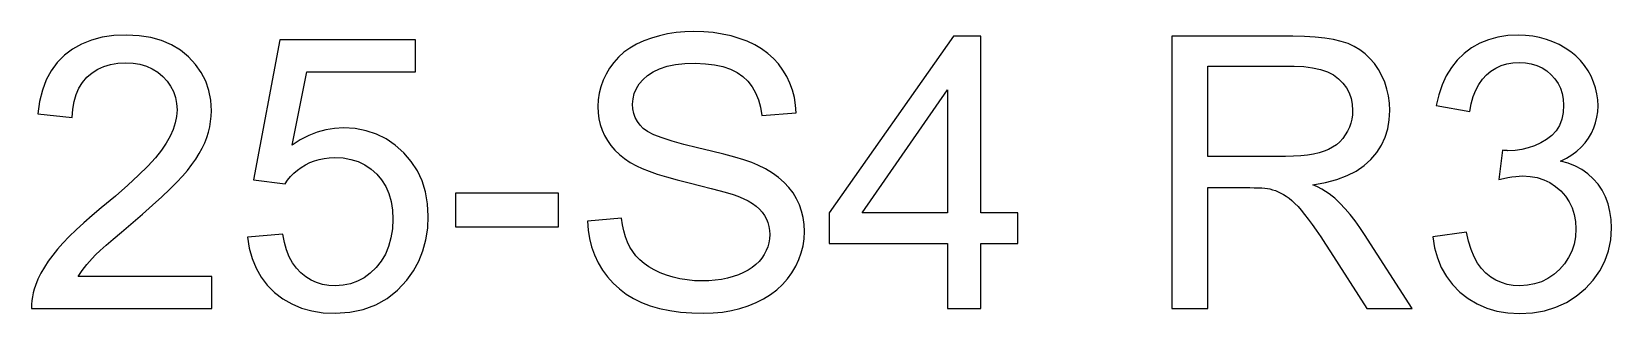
# Model space of a CAD drawing. Header units: millimetres. Extents: x -7 to 7, y 61 to 333.
# Drawn here: x -6.16 to 6.16, y 331 to 333.2 of the extents above.
import ezdxf

# ---------------------------------------------------------------- set-up
doc = ezdxf.new("R2010")
doc.units = ezdxf.units.MM
doc.layers.add('MARK_GLYPH', color=7, linetype='Continuous')

msp = doc.modelspace()

# ---------------------------------------------------------------- linework, layer by layer
at = {"layer": 'MARK_GLYPH'}
for points in [[(-4.756456, 331.037595), (-4.756456, 331.288692), (-5.799367, 331.288692), (-5.784192, 331.312337), (-5.767754, 331.335931), (-5.750053, 331.359473), (-5.731088, 331.382963), (-5.710859, 331.406402), (-5.689367, 331.429789), (-5.662409, 331.456825), (-5.62609, 331.4909), (-5.580411, 331.532015), (-5.525373, 331.580169), (-5.460974, 331.635362), (-5.387215, 331.697595), (-5.297908, 331.773997), (-5.217496, 331.844777), (-5.145981, 331.909937), (-5.083361, 331.969475), (-5.029638, 332.023392), (-4.98481, 332.071688), (-4.946351, 332.116799), (-4.911735, 332.161163), (-4.88096, 332.204778), (-4.854027, 332.247647), (-4.830936, 332.289767), (-4.811688, 332.331139), (-4.795662, 332.372409), (-4.78255, 332.41391), (-4.772352, 332.455643), (-4.765068, 332.497609), (-4.760697, 332.539807), (-4.759241, 332.582236), (-4.764204, 332.663666), (-4.779095, 332.740558), (-4.803914, 332.812911), (-4.838659, 332.880727), (-4.883332, 332.944004), (-4.937932, 333.002743), (-5.000887, 333.054648), (-5.070933, 333.097117), (-5.14807, 333.130148), (-5.232297, 333.153741), (-5.323616, 333.167897), (-5.422025, 333.172616), (-5.519777, 333.168245), (-5.61067, 333.155134), (-5.694705, 333.133281), (-5.77188, 333.102686), (-5.842196, 333.063351), (-5.905654, 333.015274), (-5.961299, 332.958856), (-6.008486, 332.894496), (-6.047215, 332.822194), (-6.077487, 332.74195), (-6.099301, 332.653765), (-6.112658, 332.557637), (-5.844388, 332.530253), (-5.840817, 332.59451), (-5.831031, 332.653919), (-5.815032, 332.708481), (-5.792818, 332.758195), (-5.764389, 332.803061), (-5.729747, 332.84308), (-5.689909, 332.877684), (-5.645893, 332.905996), (-5.5977, 332.928017), (-5.545331, 332.943746), (-5.488783, 332.953183), (-5.428059, 332.956329), (-5.370519, 332.953364), (-5.316718, 332.944468), (-5.266656, 332.929641), (-5.220333, 332.908884), (-5.177748, 332.882196), (-5.138903, 332.849578), (-5.104866, 332.812795), (-5.077018, 332.773305), (-5.055359, 332.731108), (-5.039887, 332.686203), (-5.030605, 332.63859), (-5.027511, 332.58827), (-5.030901, 332.538414), (-5.041074, 332.487553), (-5.058027, 332.435686), (-5.081763, 332.382813), (-5.11228, 332.328935), (-5.149578, 332.274051), (-5.196365, 332.215389), (-5.255659, 332.150178), (-5.327458, 332.078418), (-5.411763, 332.000108), (-5.508574, 331.915248), (-5.61789, 331.82384), (-5.689535, 331.764095), (-5.755326, 331.706774), (-5.815264, 331.651878), (-5.869348, 331.599405), (-5.91758, 331.549355), (-5.959958, 331.50173), (-5.997475, 331.4552), (-6.031435, 331.408439), (-6.061835, 331.361445), (-6.088678, 331.314219), (-6.111962, 331.266762), (-6.131688, 331.219072), (-6.14168, 331.189793), (-6.149686, 331.160127), (-6.155707, 331.130074), (-6.159742, 331.099634), (-6.161792, 331.068808), (-6.161857, 331.037595)], [(-4.202743, 331.617764), (-4.476582, 331.594557), (-4.463548, 331.508073), (-4.441772, 331.427468), (-4.411255, 331.352743), (-4.371997, 331.283896), (-4.323998, 331.220928), (-4.267257, 331.16384), (-4.203039, 331.114203), (-4.132916, 331.073591), (-4.056888, 331.042004), (-3.974955, 331.019442), (-3.887118, 331.005905), (-3.793376, 331.001392), (-3.679624, 331.008561), (-3.574149, 331.030066), (-3.476951, 331.065907), (-3.388031, 331.116085), (-3.307387, 331.1806), (-3.235021, 331.259451), (-3.183683, 331.331715), (-3.141678, 331.408336), (-3.109008, 331.489314), (-3.085673, 331.574651), (-3.071671, 331.664345), (-3.067004, 331.758397), (-3.072329, 331.856368), (-3.088303, 331.948228), (-3.114926, 332.033977), (-3.152199, 332.113615), (-3.200121, 332.187141), (-3.258692, 332.254557), (-3.324857, 332.313554), (-3.39587, 332.361824), (-3.47173, 332.399367), (-3.552438, 332.426184), (-3.637993, 332.442274), (-3.728397, 332.447637), (-3.797952, 332.443924), (-3.866451, 332.432785), (-3.933892, 332.414219), (-4.000277, 332.388228), (-4.065604, 332.35481), (-4.129873, 332.313966), (-4.015696, 332.885316), (-3.166793, 332.885316), (-3.166793, 333.135021), (-4.224557, 333.135021), (-4.430169, 332.042911), (-4.185105, 332.010886), (-4.164568, 332.04041), (-4.141632, 332.068026), (-4.116297, 332.093734), (-4.088565, 332.117534), (-4.058435, 332.139426), (-4.025907, 332.159409), (-3.991342, 332.176995), (-3.95541, 332.191383), (-3.918112, 332.202574), (-3.879447, 332.210567), (-3.839415, 332.215363), (-3.798017, 332.216962), (-3.732419, 332.213365), (-3.671153, 332.202574), (-3.614219, 332.184589), (-3.561617, 332.159409), (-3.513347, 332.127036), (-3.469409, 332.087468), (-3.431118, 332.041841), (-3.399789, 331.99098), (-3.375422, 331.934884), (-3.358017, 331.873554), (-3.347574, 331.806989), (-3.344093, 331.73519), (-3.347716, 331.659471), (-3.358584, 331.588884), (-3.376698, 331.523428), (-3.402058, 331.463104), (-3.434664, 331.40791), (-3.474515, 331.357848), (-3.5196, 331.314451), (-3.567909, 331.278945), (-3.619441, 331.251329), (-3.674196, 331.231603), (-3.732174, 331.219768), (-3.793376, 331.215823), (-3.844392, 331.21862), (-3.892855, 331.227014), (-3.938766, 331.241002), (-3.982124, 331.260586), (-4.022929, 331.285765), (-4.061181, 331.31654), (-4.095927, 331.353013), (-4.126212, 331.394979), (-4.152036, 331.442437), (-4.173399, 331.495387), (-4.190301, 331.553829)], [(-1.560422, 331.744008), (-1.825443, 331.720802), (-1.82066, 331.651001), (-1.810023, 331.583624), (-1.793534, 331.518671), (-1.771191, 331.456142), (-1.742995, 331.396036), (-1.708945, 331.338354), (-1.669635, 331.284399), (-1.625659, 331.235162), (-1.577015, 331.190643), (-1.523704, 331.150844), (-1.465726, 331.115763), (-1.40308, 331.085401), (-1.335355, 331.059732), (-1.262447, 331.038729), (-1.184357, 331.022395), (-1.101083, 331.010727), (-1.012627, 331.003726), (-0.918987, 331.001392), (-0.844442, 331.0037), (-0.772424, 331.010624), (-0.702932, 331.022162), (-0.635968, 331.038317), (-0.571531, 331.059087), (-0.50962, 331.084473), (-0.451191, 331.114164), (-0.397506, 331.147543), (-0.348565, 331.18461), (-0.304369, 331.225363), (-0.264918, 331.269804), (-0.230211, 331.317932), (-0.200571, 331.368601), (-0.17632, 331.420352), (-0.157458, 331.473186), (-0.143985, 331.527103), (-0.135901, 331.582103), (-0.133207, 331.638186), (-0.135669, 331.694153), (-0.143057, 331.747876), (-0.155369, 331.799357), (-0.172607, 331.848594), (-0.194769, 331.895587), (-0.221857, 331.940338), (-0.253959, 331.982857), (-0.291477, 332.02285), (-0.334409, 332.060316), (-0.382757, 332.095256), (-0.436519, 332.127668), (-0.495696, 332.157553), (-0.544224, 332.177433), (-0.604716, 332.198397), (-0.677173, 332.220443), (-0.761594, 332.243572), (-0.857979, 332.267785), (-0.966329, 332.29308), (-1.07339, 332.318814), (-1.165907, 332.344341), (-1.243882, 332.369662), (-1.307314, 332.394777), (-1.356203, 332.419686), (-1.390549, 332.444388), (-1.415792, 332.470264), (-1.436446, 332.498383), (-1.452511, 332.528745), (-1.463985, 332.56135), (-1.47087, 332.596199), (-1.473165, 332.633291), (-1.469929, 332.676159), (-1.46022, 332.716887), (-1.44404, 332.755475), (-1.421388, 332.791922), (-1.392263, 332.826229), (-1.356667, 332.858397), (-1.313837, 332.887044), (-1.263324, 332.910483), (-1.205127, 332.928713), (-1.139245, 332.941735), (-1.06568, 332.949548), (-0.98443, 332.952152), (-0.906069, 332.94929), (-0.83436, 332.940703), (-0.769304, 332.926392), (-0.7109, 332.906357), (-0.659149, 332.880598), (-0.614051, 332.849114), (-0.575012, 332.812035), (-0.541749, 332.769489), (-0.514262, 332.721477), (-0.49255, 332.667998), (-0.476615, 332.609053), (-0.466456, 332.544641), (-0.196793, 332.565063), (-0.201757, 332.626316), (-0.211697, 332.685377), (-0.226614, 332.742247), (-0.246507, 332.796925), (-0.271377, 332.84941), (-0.301224, 332.899705), (-0.335892, 332.947059), (-0.375227, 332.990417), (-0.41923, 333.029778), (-0.4679, 333.065143), (-0.521237, 333.096511), (-0.579241, 333.123882), (-0.64097, 333.14714), (-0.705795, 333.16617), (-0.773713, 333.18097), (-0.844726, 333.191542), (-0.918833, 333.197886), (-0.996034, 333.2), (-1.06644, 333.197989), (-1.134707, 333.191955), (-1.200833, 333.181899), (-1.26482, 333.16782), (-1.326665, 333.149719), (-1.386371, 333.127595), (-1.442519, 333.101578), (-1.493999, 333.071796), (-1.540812, 333.038249), (-1.582958, 333.000938), (-1.620437, 332.959862), (-1.653249, 332.915021), (-1.681045, 332.86786), (-1.703788, 332.819512), (-1.721477, 332.769979), (-1.734112, 332.719259), (-1.741692, 332.667353), (-1.744219, 332.614262), (-1.742157, 332.566159), (-1.735968, 332.51963), (-1.725654, 332.474673), (-1.711214, 332.431289), (-1.692649, 332.389478), (-1.669958, 332.349241), (-1.642883, 332.311001), (-1.611477, 332.274876), (-1.575738, 332.240865), (-1.535668, 332.208969), (-1.491266, 332.179187), (-1.442532, 332.151519), (-1.398516, 332.130556), (-1.344754, 332.109128), (-1.281245, 332.087236), (-1.207989, 332.06488), (-1.124986, 332.04206), (-1.032236, 332.018776), (-0.940363, 331.996433), (-0.859991, 331.976128), (-0.791118, 331.957859), (-0.733746, 331.941627), (-0.687874, 331.927432), (-0.653502, 331.915274), (-0.611188, 331.897598), (-0.573052, 331.878608), (-0.539093, 331.858302), (-0.509311, 331.836681), (-0.483706, 331.813745), (-0.462278, 331.789494), (-0.444551, 331.763889), (-0.430047, 331.736892), (-0.418766, 331.708502), (-0.410708, 331.67872), (-0.405873, 331.647546), (-0.404262, 331.614979), (-0.405938, 331.582451), (-0.410966, 331.550774), (-0.419346, 331.519947), (-0.431078, 331.489972), (-0.446163, 331.460847), (-0.464599, 331.432574), (-0.486323, 331.40586), (-0.51158, 331.381106), (-0.540369, 331.358312), (-0.572691, 331.337478), (-0.608545, 331.318603), (-0.647932, 331.301688), (-0.690117, 331.28708), (-0.734365, 331.275129), (-0.780675, 331.265833), (-0.829048, 331.259194), (-0.879484, 331.25521), (-0.931983, 331.253882), (-0.99147, 331.255635), (-1.048945, 331.260895), (-1.104409, 331.269662), (-1.157862, 331.281936), (-1.209304, 331.297717), (-1.258734, 331.317004), (-1.304903, 331.339128), (-1.346868, 331.363418), (-1.384631, 331.389873), (-1.41819, 331.418495), (-1.447547, 331.449283), (-1.4727, 331.482236), (-1.494218, 331.517872), (-1.512977, 331.556704), (-1.528977, 331.598734), (-1.542218, 331.643962), (-1.552699, 331.692386)], [(0.982574, 331.546751), (0.982574, 331.037595), (1.243418, 331.037595), (1.243418, 331.546751), (1.530717, 331.546751), (1.530717, 331.786245), (1.243418, 331.786245), (1.243418, 333.163797), (1.03038, 333.163797), (0.059873, 331.786245), (0.059873, 331.546751)], [(2.732827, 333.163797), (2.732827, 331.037595), (3.014093, 331.037595), (3.014093, 331.981646), (3.340844, 331.981646), (3.375357, 331.981375), (3.406493, 331.980563), (3.434251, 331.979209), (3.458631, 331.977314), (3.479633, 331.974877), (3.497257, 331.971899), (3.519007, 331.965801), (3.540628, 331.958336), (3.56212, 331.949504), (3.583483, 331.939306), (3.604718, 331.927741), (3.625823, 331.91481), (3.647315, 331.899648), (3.669709, 331.881083), (3.693006, 331.859114), (3.717206, 331.833741), (3.742308, 331.804965), (3.768312, 331.772785), (3.796135, 331.736544), (3.826381, 331.695274), (3.859051, 331.648977), (3.894144, 331.597651), (3.931662, 331.541297), (3.971603, 331.479916), (4.252869, 331.037595), (4.607004, 331.037595), (4.237089, 331.616371), (4.199919, 331.67141), (4.162053, 331.723277), (4.123492, 331.771973), (4.084233, 331.817496), (4.044279, 331.859849), (4.003629, 331.89903), (3.982794, 331.916538), (3.958969, 331.934098), (3.932152, 331.951709), (3.902344, 331.969372), (3.869545, 331.987086), (3.833755, 332.004852), (3.931288, 332.022064), (4.019977, 332.045541), (4.099821, 332.075285), (4.17082, 332.111294), (4.232976, 332.153569), (4.286287, 332.20211), (4.331102, 332.255898), (4.367768, 332.313605), (4.396287, 332.375232), (4.416657, 332.440778), (4.42888, 332.510244), (4.432954, 332.583629), (4.430491, 332.641259), (4.423104, 332.697187), (4.410791, 332.751414), (4.393554, 332.803938), (4.371391, 332.854761), (4.344304, 332.903882), (4.313104, 332.949857), (4.278603, 332.990933), (4.240802, 333.02711), (4.1997, 333.058387), (4.155298, 333.084766), (4.107595, 333.106245), (4.054593, 333.12383), (3.993985, 333.138218), (3.92577, 333.149409), (3.849948, 333.157403), (3.76652, 333.162199), (3.675485, 333.163797)], [(5.030295, 331.633544), (4.769451, 331.598734), (4.782525, 331.513114), (4.804416, 331.432935), (4.835127, 331.358196), (4.874655, 331.288898), (4.923003, 331.225041), (4.980169, 331.166624), (5.044529, 331.115711), (5.114149, 331.074055), (5.18903, 331.041656), (5.26917, 331.018514), (5.354571, 331.004628), (5.445232, 331), (5.545743, 331.005376), (5.640272, 331.021505), (5.728819, 331.048386), (5.811383, 331.08602), (5.887965, 331.134406), (5.958565, 331.193544), (6.020682, 331.260418), (6.071505, 331.332011), (6.111034, 331.408323), (6.139269, 331.489353), (6.15621, 331.575102), (6.161857, 331.66557), (6.158956, 331.732341), (6.150253, 331.79527), (6.135749, 331.854357), (6.115443, 331.909602), (6.089335, 331.961004), (6.057426, 332.008565), (6.020282, 332.051743), (5.978472, 332.089686), (5.931994, 332.122395), (5.880849, 332.149869), (5.825036, 332.172109), (5.764557, 332.189114), (5.810854, 332.212682), (5.853207, 332.238828), (5.891614, 332.267553), (5.926076, 332.298856), (5.956593, 332.332738), (5.983165, 332.369198), (6.005856, 332.407618), (6.024421, 332.447379), (6.038861, 332.488481), (6.049175, 332.530924), (6.055363, 332.574707), (6.057426, 332.619831), (6.05526, 332.667805), (6.048762, 332.714876), (6.037932, 332.761044), (6.022771, 332.80631), (6.003277, 332.850674), (5.979451, 332.894135), (5.951694, 332.935636), (5.920094, 332.974121), (5.884652, 333.009589), (5.845368, 333.042039), (5.802242, 333.071473), (5.755274, 333.09789), (5.705767, 333.120723), (5.654712, 333.139405), (5.60211, 333.153935), (5.547961, 333.164313), (5.492264, 333.17054), (5.435021, 333.172616), (5.353153, 333.168606), (5.275874, 333.156578), (5.203186, 333.13653), (5.135087, 333.108462), (5.071578, 333.072376), (5.012658, 333.02827), (4.959566, 332.97688), (4.91323, 332.91894), (4.87365, 332.854451), (4.840825, 332.783413), (4.814756, 332.705825), (4.795443, 332.621688), (5.056751, 332.575274), (5.068367, 332.63636), (5.084032, 332.692133), (5.103745, 332.742595), (5.127506, 332.787745), (5.155315, 332.827583), (5.187173, 332.86211), (5.22246, 332.891466), (5.260558, 332.915485), (5.301466, 332.934167), (5.345185, 332.947511), (5.391715, 332.955517), (5.441055, 332.958186), (5.490692, 332.955556), (5.537182, 332.947665), (5.580527, 332.934515), (5.620727, 332.916104), (5.65778, 332.892433), (5.691688, 332.863502), (5.72147, 332.830729), (5.745837, 332.795223), (5.764789, 332.756983), (5.778326, 332.71601), (5.786449, 332.672304), (5.789156, 332.625865), (5.785443, 332.56799), (5.774304, 332.515349), (5.755738, 332.467943), (5.729747, 332.425771), (5.696329, 332.388834), (5.655485, 332.357131), (5.610142, 332.330611), (5.562916, 332.308912), (5.513808, 332.292036), (5.462818, 332.279981), (5.409945, 332.272748), (5.35519, 332.270338), (5.349646, 332.270428), (5.343535, 332.270699), (5.336857, 332.27115), (5.329611, 332.271782), (5.321798, 332.272594), (5.313418, 332.273586), (5.284177, 332.044304), (5.31998, 332.053097), (5.353746, 332.060291), (5.385475, 332.065886), (5.415166, 332.069883), (5.442821, 332.072281), (5.468439, 332.07308), (5.527152, 332.069831), (5.582307, 332.060084), (5.633903, 332.04384), (5.681941, 332.021097), (5.726421, 331.991857), (5.767342, 331.956118), (5.803222, 331.915532), (5.832579, 331.871439), (5.855411, 331.82384), (5.871721, 331.772733), (5.881506, 331.71812), (5.884768, 331.66), (5.881235, 331.598734), (5.870638, 331.540872), (5.852975, 331.486414), (5.828247, 331.435359), (5.796453, 331.387707), (5.757595, 331.34346), (5.71376, 331.30446), (5.666728, 331.27255), (5.616498, 331.247732), (5.563071, 331.230005), (5.506446, 331.219368), (5.446624, 331.215823), (5.396253, 331.218543), (5.348486, 331.226704), (5.303323, 331.240306), (5.260764, 331.259348), (5.22081, 331.283831), (5.18346, 331.313755), (5.149165, 331.349842), (5.118378, 331.392813), (5.091097, 331.442669), (5.067323, 331.499409), (5.047056, 331.563034)], [(3.014093, 332.225316), (3.014093, 332.928945), (3.687089, 332.928945), (3.762459, 332.926238), (3.830764, 332.918115), (3.892004, 332.904578), (3.946179, 332.885626), (3.993289, 332.861259), (4.033333, 332.831477), (4.066803, 332.797647), (4.094187, 332.760825), (4.115485, 332.721013), (4.130699, 332.678209), (4.139827, 332.632414), (4.142869, 332.583629), (4.141296, 332.549708), (4.136578, 332.516639), (4.128713, 332.48442), (4.117703, 332.453052), (4.103547, 332.422535), (4.086245, 332.392869), (4.065913, 332.364957), (4.042668, 332.3397), (4.016508, 332.317099), (3.987436, 332.297154), (3.955449, 332.279865), (3.920549, 332.265232), (3.882012, 332.253036), (3.838809, 332.243057), (3.790939, 332.235295), (3.738401, 332.229752), (3.681197, 332.226425), (3.619325, 332.225316)], [(0.982574, 331.786245), (0.31654, 331.786245), (0.982574, 332.744684)], [(-2.853966, 331.938481), (-2.853966, 331.675781), (-2.051941, 331.675781), (-2.051941, 331.938481)]]:
    msp.add_lwpolyline(points, close=True, dxfattribs=at)

doc.saveas('drawing.dxf')
